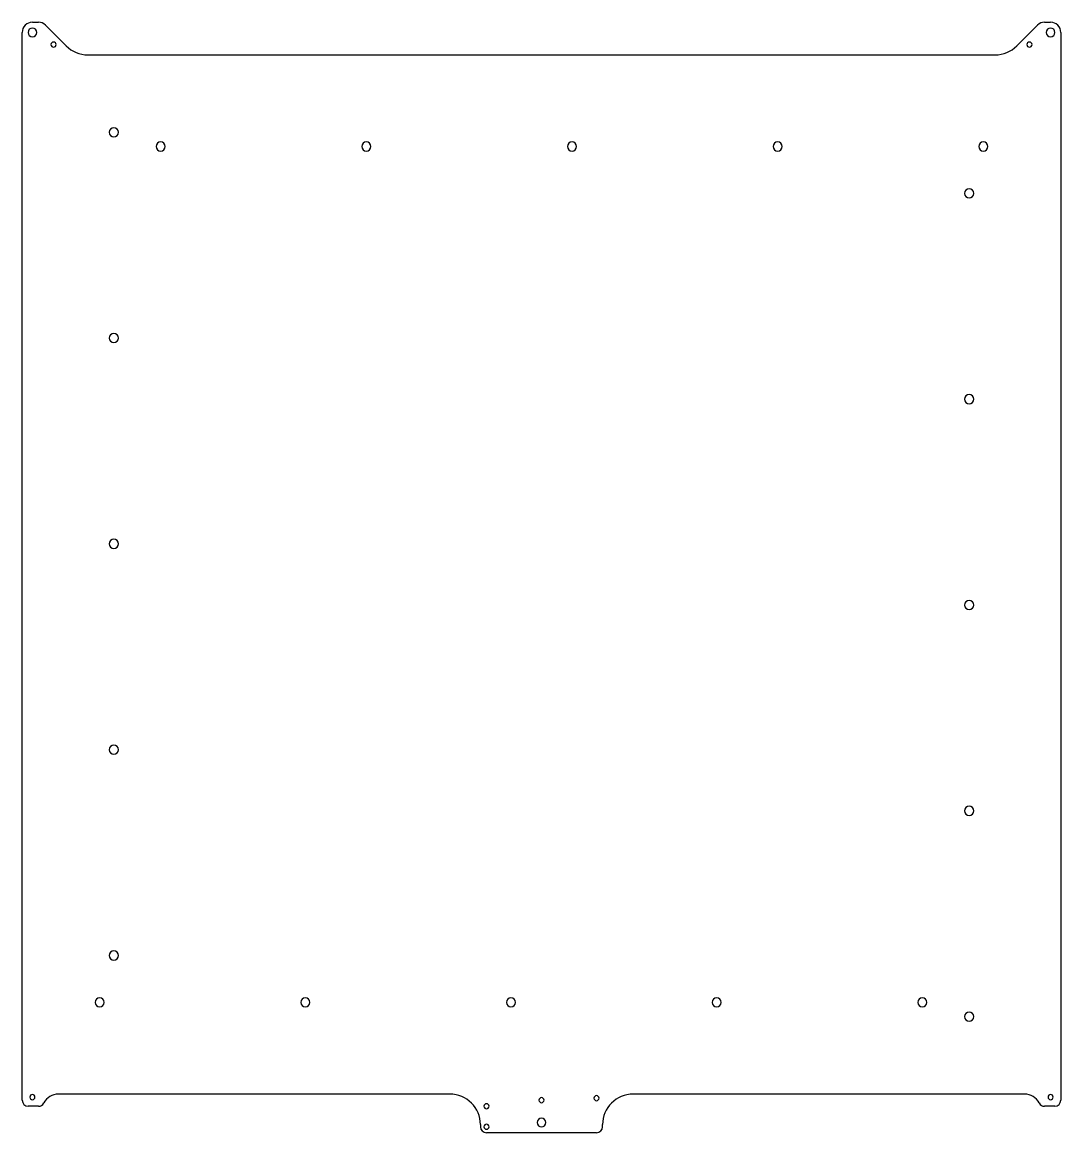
# Model space of a CAD drawing. Extents: x 52 to 562, y 131 to 676.
import ezdxf

# ---------------------------------------------------------------- set-up
doc = ezdxf.new("R2010")
doc.units = 0
doc.header["$MEASUREMENT"] = 0
doc.layers.get('0').update_dxf_attribs({"linetype": 'CONTINUOUS'})

# ---------------------------------------------------------------- blocks, each defined once
blk = doc.blocks.new('BLOCK_2')
at = {"color": 7}
blk.add_open_spline([(94.25, 621.97), (94.25, 623.22), (95.26, 624.22), (96.5, 624.22), (97.74, 624.22), (98.75, 623.22), (98.75, 621.97), (98.75, 620.73), (97.74, 619.72), (96.5, 619.72), (95.26, 619.72), (94.25, 620.73), (94.25, 621.97), (94.25, 621.97), (94.25, 621.97), (94.25, 621.97)], degree=3, knots=[0, 0, 0, 0, 1, 1, 1, 2, 2, 2, 3, 3, 3, 4, 4, 4, 5, 5, 5, 5], dxfattribs=at)
blk = doc.blocks.new('BLOCK_3')
at = {"color": 7}
blk.add_open_spline([(117.25, 614.97), (117.25, 616.22), (118.26, 617.22), (119.5, 617.22), (120.74, 617.22), (121.75, 616.22), (121.75, 614.97), (121.75, 613.73), (120.74, 612.72), (119.5, 612.72), (118.26, 612.72), (117.25, 613.73), (117.25, 614.97), (117.25, 614.97), (117.25, 614.97), (117.25, 614.97)], degree=3, knots=[0, 0, 0, 0, 1, 1, 1, 2, 2, 2, 3, 3, 3, 4, 4, 4, 5, 5, 5, 5], dxfattribs=at)
blk = doc.blocks.new('BLOCK_4')
at = {"color": 7}
blk.add_open_spline([(218.25, 614.97), (218.25, 616.22), (219.26, 617.22), (220.5, 617.22), (221.74, 617.22), (222.75, 616.22), (222.75, 614.97), (222.75, 613.73), (221.74, 612.72), (220.5, 612.72), (219.26, 612.72), (218.25, 613.73), (218.25, 614.97), (218.25, 614.97), (218.25, 614.97), (218.25, 614.97)], degree=3, knots=[0, 0, 0, 0, 1, 1, 1, 2, 2, 2, 3, 3, 3, 4, 4, 4, 5, 5, 5, 5], dxfattribs=at)
blk = doc.blocks.new('BLOCK_5')
at = {"color": 7}
blk.add_open_spline([(94.25, 520.97), (94.25, 522.22), (95.26, 523.22), (96.5, 523.22), (97.74, 523.22), (98.75, 522.22), (98.75, 520.97), (98.75, 519.73), (97.74, 518.72), (96.5, 518.72), (95.26, 518.72), (94.25, 519.73), (94.25, 520.97), (94.25, 520.97), (94.25, 520.97), (94.25, 520.97)], degree=3, knots=[0, 0, 0, 0, 1, 1, 1, 2, 2, 2, 3, 3, 3, 4, 4, 4, 5, 5, 5, 5], dxfattribs=at)
blk = doc.blocks.new('BLOCK_6')
at = {"color": 7}
blk.add_open_spline([(94.25, 419.97), (94.25, 421.22), (95.26, 422.22), (96.5, 422.22), (97.74, 422.22), (98.75, 421.22), (98.75, 419.97), (98.75, 418.73), (97.74, 417.72), (96.5, 417.72), (95.26, 417.72), (94.25, 418.73), (94.25, 419.97), (94.25, 419.97), (94.25, 419.97), (94.25, 419.97)], degree=3, knots=[0, 0, 0, 0, 1, 1, 1, 2, 2, 2, 3, 3, 3, 4, 4, 4, 5, 5, 5, 5], dxfattribs=at)
blk = doc.blocks.new('BLOCK_7')
at = {"color": 7}
blk.add_open_spline([(94.25, 318.97), (94.25, 320.22), (95.26, 321.22), (96.5, 321.22), (97.74, 321.22), (98.75, 320.22), (98.75, 318.97), (98.75, 317.73), (97.74, 316.72), (96.5, 316.72), (95.26, 316.72), (94.25, 317.73), (94.25, 318.97), (94.25, 318.97), (94.25, 318.97), (94.25, 318.97)], degree=3, knots=[0, 0, 0, 0, 1, 1, 1, 2, 2, 2, 3, 3, 3, 4, 4, 4, 5, 5, 5, 5], dxfattribs=at)
blk = doc.blocks.new('BLOCK_8')
at = {"color": 7}
blk.add_open_spline([(94.25, 217.97), (94.25, 219.22), (95.26, 220.22), (96.5, 220.22), (97.74, 220.22), (98.75, 219.22), (98.75, 217.97), (98.75, 216.73), (97.74, 215.72), (96.5, 215.72), (95.26, 215.72), (94.25, 216.73), (94.25, 217.97), (94.25, 217.97), (94.25, 217.97), (94.25, 217.97)], degree=3, knots=[0, 0, 0, 0, 1, 1, 1, 2, 2, 2, 3, 3, 3, 4, 4, 4, 5, 5, 5, 5], dxfattribs=at)
blk = doc.blocks.new('BLOCK_9')
at = {"color": 7}
blk.add_open_spline([(87.25, 194.97), (87.25, 196.22), (88.26, 197.22), (89.5, 197.22), (90.74, 197.22), (91.75, 196.22), (91.75, 194.97), (91.75, 193.73), (90.74, 192.72), (89.5, 192.72), (88.26, 192.72), (87.25, 193.73), (87.25, 194.97), (87.25, 194.97), (87.25, 194.97), (87.25, 194.97)], degree=3, knots=[0, 0, 0, 0, 1, 1, 1, 2, 2, 2, 3, 3, 3, 4, 4, 4, 5, 5, 5, 5], dxfattribs=at)
blk = doc.blocks.new('BLOCK_10')
at = {"color": 7}
blk.add_open_spline([(188.25, 194.97), (188.25, 196.22), (189.26, 197.22), (190.5, 197.22), (191.74, 197.22), (192.75, 196.22), (192.75, 194.97), (192.75, 193.73), (191.74, 192.72), (190.5, 192.72), (189.26, 192.72), (188.25, 193.73), (188.25, 194.97), (188.25, 194.97), (188.25, 194.97), (188.25, 194.97)], degree=3, knots=[0, 0, 0, 0, 1, 1, 1, 2, 2, 2, 3, 3, 3, 4, 4, 4, 5, 5, 5, 5], dxfattribs=at)
blk = doc.blocks.new('BLOCK_11')
at = {"color": 7}
blk.add_open_spline([(289.25, 194.97), (289.25, 196.22), (290.26, 197.22), (291.5, 197.22), (292.74, 197.22), (293.75, 196.22), (293.75, 194.97), (293.75, 193.73), (292.74, 192.72), (291.5, 192.72), (290.26, 192.72), (289.25, 193.73), (289.25, 194.97), (289.25, 194.97), (289.25, 194.97), (289.25, 194.97)], degree=3, knots=[0, 0, 0, 0, 1, 1, 1, 2, 2, 2, 3, 3, 3, 4, 4, 4, 5, 5, 5, 5], dxfattribs=at)
blk = doc.blocks.new('BLOCK_12')
at = {"color": 7}
blk.add_open_spline([(390.25, 194.97), (390.25, 196.22), (391.26, 197.22), (392.5, 197.22), (393.74, 197.22), (394.75, 196.22), (394.75, 194.97), (394.75, 193.73), (393.74, 192.72), (392.5, 192.72), (391.26, 192.72), (390.25, 193.73), (390.25, 194.97), (390.25, 194.97), (390.25, 194.97), (390.25, 194.97)], degree=3, knots=[0, 0, 0, 0, 1, 1, 1, 2, 2, 2, 3, 3, 3, 4, 4, 4, 5, 5, 5, 5], dxfattribs=at)
blk = doc.blocks.new('BLOCK_13')
at = {"color": 7}
blk.add_open_spline([(491.25, 194.97), (491.25, 196.22), (492.26, 197.22), (493.5, 197.22), (494.74, 197.22), (495.75, 196.22), (495.75, 194.97), (495.75, 193.73), (494.74, 192.72), (493.5, 192.72), (492.26, 192.72), (491.25, 193.73), (491.25, 194.97), (491.25, 194.97), (491.25, 194.97), (491.25, 194.97)], degree=3, knots=[0, 0, 0, 0, 1, 1, 1, 2, 2, 2, 3, 3, 3, 4, 4, 4, 5, 5, 5, 5], dxfattribs=at)
blk = doc.blocks.new('BLOCK_14')
at = {"color": 7}
blk.add_open_spline([(514.25, 187.97), (514.25, 189.22), (515.26, 190.22), (516.5, 190.22), (517.74, 190.22), (518.75, 189.22), (518.75, 187.97), (518.75, 186.73), (517.74, 185.72), (516.5, 185.72), (515.26, 185.72), (514.25, 186.73), (514.25, 187.97), (514.25, 187.97), (514.25, 187.97), (514.25, 187.97)], degree=3, knots=[0, 0, 0, 0, 1, 1, 1, 2, 2, 2, 3, 3, 3, 4, 4, 4, 5, 5, 5, 5], dxfattribs=at)
blk = doc.blocks.new('BLOCK_15')
at = {"color": 7}
blk.add_open_spline([(514.25, 288.97), (514.25, 290.22), (515.26, 291.22), (516.5, 291.22), (517.74, 291.22), (518.75, 290.22), (518.75, 288.97), (518.75, 287.73), (517.74, 286.72), (516.5, 286.72), (515.26, 286.72), (514.25, 287.73), (514.25, 288.97), (514.25, 288.97), (514.25, 288.97), (514.25, 288.97)], degree=3, knots=[0, 0, 0, 0, 1, 1, 1, 2, 2, 2, 3, 3, 3, 4, 4, 4, 5, 5, 5, 5], dxfattribs=at)
blk = doc.blocks.new('BLOCK_16')
at = {"color": 7}
blk.add_open_spline([(514.25, 389.97), (514.25, 391.22), (515.26, 392.22), (516.5, 392.22), (517.74, 392.22), (518.75, 391.22), (518.75, 389.97), (518.75, 388.73), (517.74, 387.72), (516.5, 387.72), (515.26, 387.72), (514.25, 388.73), (514.25, 389.97), (514.25, 389.97), (514.25, 389.97), (514.25, 389.97)], degree=3, knots=[0, 0, 0, 0, 1, 1, 1, 2, 2, 2, 3, 3, 3, 4, 4, 4, 5, 5, 5, 5], dxfattribs=at)
blk = doc.blocks.new('BLOCK_17')
at = {"color": 7}
blk.add_open_spline([(514.25, 490.97), (514.25, 492.22), (515.26, 493.22), (516.5, 493.22), (517.74, 493.22), (518.75, 492.22), (518.75, 490.97), (518.75, 489.73), (517.74, 488.72), (516.5, 488.72), (515.26, 488.72), (514.25, 489.73), (514.25, 490.97), (514.25, 490.97), (514.25, 490.97), (514.25, 490.97)], degree=3, knots=[0, 0, 0, 0, 1, 1, 1, 2, 2, 2, 3, 3, 3, 4, 4, 4, 5, 5, 5, 5], dxfattribs=at)
blk = doc.blocks.new('BLOCK_18')
at = {"color": 7}
blk.add_open_spline([(514.25, 591.97), (514.25, 593.22), (515.26, 594.22), (516.5, 594.22), (517.74, 594.22), (518.75, 593.22), (518.75, 591.97), (518.75, 590.73), (517.74, 589.72), (516.5, 589.72), (515.26, 589.72), (514.25, 590.73), (514.25, 591.97), (514.25, 591.97), (514.25, 591.97), (514.25, 591.97)], degree=3, knots=[0, 0, 0, 0, 1, 1, 1, 2, 2, 2, 3, 3, 3, 4, 4, 4, 5, 5, 5, 5], dxfattribs=at)
blk = doc.blocks.new('BLOCK_19')
at = {"color": 7}
blk.add_open_spline([(521.25, 614.97), (521.25, 616.22), (522.26, 617.22), (523.5, 617.22), (524.74, 617.22), (525.75, 616.22), (525.75, 614.97), (525.75, 613.73), (524.74, 612.72), (523.5, 612.72), (522.26, 612.72), (521.25, 613.73), (521.25, 614.97), (521.25, 614.97), (521.25, 614.97), (521.25, 614.97)], degree=3, knots=[0, 0, 0, 0, 1, 1, 1, 2, 2, 2, 3, 3, 3, 4, 4, 4, 5, 5, 5, 5], dxfattribs=at)
blk = doc.blocks.new('BLOCK_20')
at = {"color": 7}
blk.add_open_spline([(420.25, 614.97), (420.25, 616.22), (421.26, 617.22), (422.5, 617.22), (423.74, 617.22), (424.75, 616.22), (424.75, 614.97), (424.75, 613.73), (423.74, 612.72), (422.5, 612.72), (421.26, 612.72), (420.25, 613.73), (420.25, 614.97), (420.25, 614.97), (420.25, 614.97), (420.25, 614.97)], degree=3, knots=[0, 0, 0, 0, 1, 1, 1, 2, 2, 2, 3, 3, 3, 4, 4, 4, 5, 5, 5, 5], dxfattribs=at)
blk = doc.blocks.new('BLOCK_21')
at = {"color": 7}
blk.add_open_spline([(319.25, 614.97), (319.25, 616.22), (320.26, 617.22), (321.5, 617.22), (322.74, 617.22), (323.75, 616.22), (323.75, 614.97), (323.75, 613.73), (322.74, 612.72), (321.5, 612.72), (320.26, 612.72), (319.25, 613.73), (319.25, 614.97), (319.25, 614.97), (319.25, 614.97), (319.25, 614.97)], degree=3, knots=[0, 0, 0, 0, 1, 1, 1, 2, 2, 2, 3, 3, 3, 4, 4, 4, 5, 5, 5, 5], dxfattribs=at)
blk = doc.blocks.new('BLOCK_22')
at = {"color": 7}
blk.add_open_spline([(332.25, 147.97), (332.25, 148.66), (332.81, 149.22), (333.5, 149.22), (334.19, 149.22), (334.75, 148.66), (334.75, 147.97), (334.75, 147.28), (334.19, 146.72), (333.5, 146.72), (332.81, 146.72), (332.25, 147.28), (332.25, 147.97), (332.25, 147.97), (332.25, 147.97), (332.25, 147.97)], degree=3, knots=[0, 0, 0, 0, 1, 1, 1, 2, 2, 2, 3, 3, 3, 4, 4, 4, 5, 5, 5, 5], dxfattribs=at)
blk = doc.blocks.new('BLOCK_23')
at = {"color": 7}
blk.add_open_spline([(278.25, 133.97), (278.25, 134.66), (278.81, 135.22), (279.5, 135.22), (280.19, 135.22), (280.75, 134.66), (280.75, 133.97), (280.75, 133.28), (280.19, 132.72), (279.5, 132.72), (278.81, 132.72), (278.25, 133.28), (278.25, 133.97), (278.25, 133.97), (278.25, 133.97), (278.25, 133.97)], degree=3, knots=[0, 0, 0, 0, 1, 1, 1, 2, 2, 2, 3, 3, 3, 4, 4, 4, 5, 5, 5, 5], dxfattribs=at)
blk = doc.blocks.new('BLOCK_24')
at = {"color": 7}
blk.add_open_spline([(278.25, 143.97), (278.25, 144.66), (278.81, 145.22), (279.5, 145.22), (280.19, 145.22), (280.75, 144.66), (280.75, 143.97), (280.75, 143.28), (280.19, 142.72), (279.5, 142.72), (278.81, 142.72), (278.25, 143.28), (278.25, 143.97), (278.25, 143.97), (278.25, 143.97), (278.25, 143.97)], degree=3, knots=[0, 0, 0, 0, 1, 1, 1, 2, 2, 2, 3, 3, 3, 4, 4, 4, 5, 5, 5, 5], dxfattribs=at)
blk = doc.blocks.new('BLOCK_25')
at = {"color": 7}
blk.add_open_spline([(55.25, 148.47), (55.25, 149.16), (55.81, 149.72), (56.5, 149.72), (57.19, 149.72), (57.75, 149.16), (57.75, 148.47), (57.75, 147.78), (57.19, 147.22), (56.5, 147.22), (55.81, 147.22), (55.25, 147.78), (55.25, 148.47), (55.25, 148.47), (55.25, 148.47), (55.25, 148.47)], degree=3, knots=[0, 0, 0, 0, 1, 1, 1, 2, 2, 2, 3, 3, 3, 4, 4, 4, 5, 5, 5, 5], dxfattribs=at)
blk = doc.blocks.new('BLOCK_26')
at = {"color": 7}
blk.add_open_spline([(555.25, 148.47), (555.25, 149.16), (555.81, 149.72), (556.5, 149.72), (557.19, 149.72), (557.75, 149.16), (557.75, 148.47), (557.75, 147.78), (557.19, 147.22), (556.5, 147.22), (555.81, 147.22), (555.25, 147.78), (555.25, 148.47), (555.25, 148.47), (555.25, 148.47), (555.25, 148.47)], degree=3, knots=[0, 0, 0, 0, 1, 1, 1, 2, 2, 2, 3, 3, 3, 4, 4, 4, 5, 5, 5, 5], dxfattribs=at)
blk = doc.blocks.new('BLOCK_27')
at = {"color": 7}
blk.add_open_spline([(544.86, 664.97), (544.86, 665.66), (545.42, 666.22), (546.11, 666.22), (546.8, 666.22), (547.36, 665.66), (547.36, 664.97), (547.36, 664.28), (546.8, 663.72), (546.11, 663.72), (545.42, 663.72), (544.86, 664.28), (544.86, 664.97), (544.86, 664.97), (544.86, 664.97), (544.86, 664.97)], degree=3, knots=[0, 0, 0, 0, 1, 1, 1, 2, 2, 2, 3, 3, 3, 4, 4, 4, 5, 5, 5, 5], dxfattribs=at)
blk = doc.blocks.new('BLOCK_28')
at = {"color": 7}
blk.add_open_spline([(65.64, 664.97), (65.64, 665.66), (66.2, 666.22), (66.89, 666.22), (67.58, 666.22), (68.14, 665.66), (68.14, 664.97), (68.14, 664.28), (67.58, 663.72), (66.89, 663.72), (66.2, 663.72), (65.64, 664.28), (65.64, 664.97), (65.64, 664.97), (65.64, 664.97), (65.64, 664.97)], degree=3, knots=[0, 0, 0, 0, 1, 1, 1, 2, 2, 2, 3, 3, 3, 4, 4, 4, 5, 5, 5, 5], dxfattribs=at)
blk = doc.blocks.new('BLOCK_29')
at = {"color": 7}
blk.add_open_spline([(554.35, 670.97), (554.35, 672.16), (555.31, 673.12), (556.5, 673.12), (557.69, 673.12), (558.65, 672.16), (558.65, 670.97), (558.65, 669.79), (557.69, 668.82), (556.5, 668.82), (555.31, 668.82), (554.35, 669.79), (554.35, 670.97), (554.35, 670.97), (554.35, 670.97), (554.35, 670.97)], degree=3, knots=[0, 0, 0, 0, 1, 1, 1, 2, 2, 2, 3, 3, 3, 4, 4, 4, 5, 5, 5, 5], dxfattribs=at)
blk = doc.blocks.new('BLOCK_30')
at = {"color": 7}
blk.add_open_spline([(550.88, 145.61), (549.51, 148.29), (546.76, 149.97), (543.75, 149.97)], degree=3, dxfattribs=at)
blk = doc.blocks.new('BLOCK_31')
at = {"color": 7}
blk.add_open_spline([(550.88, 145.61), (551.39, 144.6), (552.42, 143.97), (553.55, 143.97)], degree=3, dxfattribs=at)
blk = doc.blocks.new('BLOCK_32')
at = {"color": 7}
blk.add_lwpolyline([(558.5, 143.97), (553.55, 143.97)], dxfattribs=at)
blk = doc.blocks.new('BLOCK_33')
at = {"color": 7}
blk.add_open_spline([(558.5, 143.97), (560.16, 143.97), (561.5, 145.32), (561.5, 146.97)], degree=3, dxfattribs=at)
blk = doc.blocks.new('BLOCK_34')
at = {"color": 7}
blk.add_lwpolyline([(561.5, 670.97), (561.5, 146.97)], dxfattribs=at)
blk = doc.blocks.new('BLOCK_35')
at = {"color": 7}
blk.add_open_spline([(561.5, 670.97), (561.5, 673.73), (559.26, 675.97), (556.5, 675.97)], degree=3, dxfattribs=at)
blk = doc.blocks.new('BLOCK_36')
at = {"color": 7}
blk.add_lwpolyline([(553.57, 675.97), (556.5, 675.97)], dxfattribs=at)
blk = doc.blocks.new('BLOCK_37')
at = {"color": 7}
blk.add_open_spline([(553.57, 675.97), (552.24, 675.97), (550.97, 675.45), (550.04, 674.51)], degree=3, dxfattribs=at)
blk = doc.blocks.new('BLOCK_38')
at = {"color": 7}
blk.add_lwpolyline([(550.04, 674.51), (539.89, 664.37)], dxfattribs=at)
blk = doc.blocks.new('BLOCK_39')
at = {"color": 7}
blk.add_open_spline([(529.29, 659.97), (533.27, 659.97), (537.08, 661.55), (539.89, 664.37)], degree=3, dxfattribs=at)
blk = doc.blocks.new('BLOCK_40')
at = {"color": 7}
blk.add_lwpolyline([(83.71, 659.97), (529.29, 659.97)], dxfattribs=at)
blk = doc.blocks.new('BLOCK_41')
at = {"color": 7}
blk.add_open_spline([(73.11, 664.37), (75.92, 661.55), (79.73, 659.97), (83.71, 659.97)], degree=3, dxfattribs=at)
blk = doc.blocks.new('BLOCK_42')
at = {"color": 7}
blk.add_lwpolyline([(73.11, 664.37), (62.96, 674.51)], dxfattribs=at)
blk = doc.blocks.new('BLOCK_43')
at = {"color": 7}
blk.add_open_spline([(62.96, 674.51), (62.03, 675.45), (60.76, 675.97), (59.43, 675.97)], degree=3, dxfattribs=at)
blk = doc.blocks.new('BLOCK_44')
at = {"color": 7}
blk.add_lwpolyline([(56.5, 675.97), (59.43, 675.97)], dxfattribs=at)
blk = doc.blocks.new('BLOCK_45')
at = {"color": 7}
blk.add_open_spline([(56.5, 675.97), (53.74, 675.97), (51.5, 673.73), (51.5, 670.97)], degree=3, dxfattribs=at)
blk = doc.blocks.new('BLOCK_46')
at = {"color": 7}
blk.add_lwpolyline([(51.5, 146.97), (51.5, 670.97)], dxfattribs=at)
blk = doc.blocks.new('BLOCK_47')
at = {"color": 7}
blk.add_open_spline([(51.5, 146.97), (51.5, 145.32), (52.84, 143.97), (54.5, 143.97)], degree=3, dxfattribs=at)
blk = doc.blocks.new('BLOCK_48')
at = {"color": 7}
blk.add_lwpolyline([(59.45, 143.97), (54.5, 143.97)], dxfattribs=at)
blk = doc.blocks.new('BLOCK_49')
at = {"color": 7}
blk.add_open_spline([(59.45, 143.97), (60.58, 143.97), (61.61, 144.6), (62.12, 145.61)], degree=3, dxfattribs=at)
blk = doc.blocks.new('BLOCK_50')
at = {"color": 7}
blk.add_open_spline([(69.25, 149.97), (66.24, 149.97), (63.49, 148.29), (62.12, 145.61)], degree=3, dxfattribs=at)
blk = doc.blocks.new('BLOCK_51')
at = {"color": 7}
blk.add_lwpolyline([(261.5, 149.97), (69.25, 149.97)], dxfattribs=at)
blk = doc.blocks.new('BLOCK_52')
at = {"color": 7}
blk.add_open_spline([(276.5, 134.97), (276.5, 143.26), (269.78, 149.97), (261.5, 149.97)], degree=3, dxfattribs=at)
blk = doc.blocks.new('BLOCK_53')
at = {"color": 7}
blk.add_lwpolyline([(276.5, 134.97), (276.5, 133.97)], dxfattribs=at)
blk = doc.blocks.new('BLOCK_54')
at = {"color": 7}
blk.add_open_spline([(276.5, 133.97), (276.5, 132.32), (277.84, 130.97), (279.5, 130.97)], degree=3, dxfattribs=at)
blk = doc.blocks.new('BLOCK_55')
at = {"color": 7}
blk.add_lwpolyline([(333.5, 130.97), (279.5, 130.97)], dxfattribs=at)
blk = doc.blocks.new('BLOCK_56')
at = {"color": 7}
blk.add_open_spline([(333.5, 130.97), (335.16, 130.97), (336.5, 132.32), (336.5, 133.97)], degree=3, dxfattribs=at)
blk = doc.blocks.new('BLOCK_57')
at = {"color": 7}
blk.add_lwpolyline([(336.5, 133.97), (336.5, 134.97)], dxfattribs=at)
blk = doc.blocks.new('BLOCK_58')
at = {"color": 7}
blk.add_open_spline([(351.5, 149.97), (343.22, 149.97), (336.5, 143.26), (336.5, 134.97)], degree=3, dxfattribs=at)
blk = doc.blocks.new('BLOCK_59')
at = {"color": 7}
blk.add_lwpolyline([(543.75, 149.97), (351.5, 149.97)], dxfattribs=at)
blk = doc.blocks.new('BLOCK_60')
at = {"color": 7}
blk.add_open_spline([(54.35, 670.97), (54.35, 672.16), (55.31, 673.12), (56.5, 673.12), (57.69, 673.12), (58.65, 672.16), (58.65, 670.97), (58.65, 669.79), (57.69, 668.82), (56.5, 668.82), (55.31, 668.82), (54.35, 669.79), (54.35, 670.97), (54.35, 670.97), (54.35, 670.97), (54.35, 670.97)], degree=3, knots=[0, 0, 0, 0, 1, 1, 1, 2, 2, 2, 3, 3, 3, 4, 4, 4, 5, 5, 5, 5], dxfattribs=at)
blk = doc.blocks.new('BLOCK_61')
at = {"color": 7}
blk.add_open_spline([(304.35, 135.97), (304.35, 137.16), (305.31, 138.12), (306.5, 138.12), (307.69, 138.12), (308.65, 137.16), (308.65, 135.97), (308.65, 134.79), (307.69, 133.82), (306.5, 133.82), (305.31, 133.82), (304.35, 134.79), (304.35, 135.97), (304.35, 135.97), (304.35, 135.97), (304.35, 135.97)], degree=3, knots=[0, 0, 0, 0, 1, 1, 1, 2, 2, 2, 3, 3, 3, 4, 4, 4, 5, 5, 5, 5], dxfattribs=at)
blk = doc.blocks.new('BLOCK_62')
at = {"color": 7}
blk.add_open_spline([(305.25, 146.97), (305.25, 147.66), (305.81, 148.22), (306.5, 148.22), (307.19, 148.22), (307.75, 147.66), (307.75, 146.97), (307.75, 146.28), (307.19, 145.72), (306.5, 145.72), (305.81, 145.72), (305.25, 146.28), (305.25, 146.97), (305.25, 146.97), (305.25, 146.97), (305.25, 146.97)], degree=3, knots=[0, 0, 0, 0, 1, 1, 1, 2, 2, 2, 3, 3, 3, 4, 4, 4, 5, 5, 5, 5], dxfattribs=at)

msp = doc.modelspace()

# ---------------------------------------------------------------- block references
for name in ['BLOCK_45', 'BLOCK_44', 'BLOCK_43', 'BLOCK_37', 'BLOCK_36', 'BLOCK_35', 'BLOCK_46', 'BLOCK_60', 'BLOCK_42', 'BLOCK_38', 'BLOCK_29', 'BLOCK_34', 'BLOCK_28', 'BLOCK_27', 'BLOCK_41', 'BLOCK_40', 'BLOCK_39', 'BLOCK_2', 'BLOCK_3', 'BLOCK_4', 'BLOCK_21', 'BLOCK_20', 'BLOCK_19', 'BLOCK_18', 'BLOCK_5', 'BLOCK_17', 'BLOCK_6', 'BLOCK_16', 'BLOCK_7', 'BLOCK_15', 'BLOCK_8', 'BLOCK_9', 'BLOCK_10', 'BLOCK_11', 'BLOCK_12', 'BLOCK_13', 'BLOCK_14', 'BLOCK_25', 'BLOCK_50', 'BLOCK_51', 'BLOCK_52', 'BLOCK_62', 'BLOCK_22', 'BLOCK_58', 'BLOCK_59', 'BLOCK_30', 'BLOCK_26', 'BLOCK_47', 'BLOCK_48', 'BLOCK_49', 'BLOCK_24', 'BLOCK_31', 'BLOCK_32', 'BLOCK_33', 'BLOCK_61', 'BLOCK_53', 'BLOCK_54', 'BLOCK_23', 'BLOCK_55', 'BLOCK_56', 'BLOCK_57']:
    msp.add_blockref(name, (0, 0))

doc.saveas('drawing.dxf')
